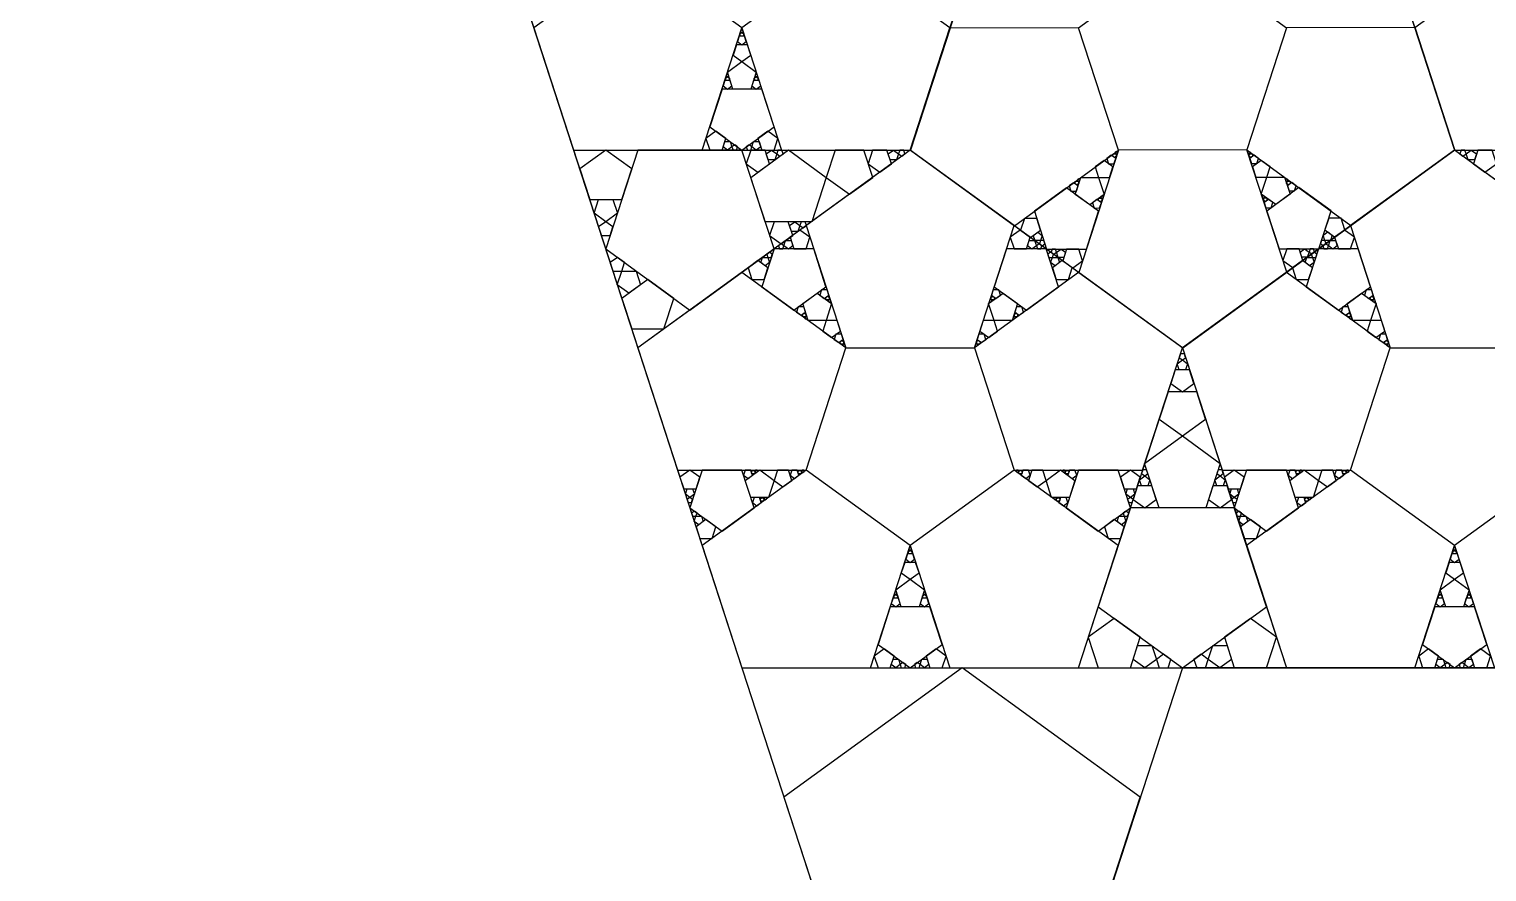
# Model space of a CAD drawing. Header units: inches. Extents: x -578 to 126, y -85 to 118.
# Drawn here: x -378.33 to -349.95, y -20.01 to -3.6 of the extents above; entities that cross this region are included whole.
import ezdxf

# ---------------------------------------------------------------- set-up
doc = ezdxf.new("R2010")
doc.units = ezdxf.units.IN
doc.header["$MEASUREMENT"] = 0
doc.layers.add('drawing', color=7, linetype='Continuous')

msp = doc.modelspace()

# ---------------------------------------------------------------- linework, layer by layer
for points in [[(-352.601, 0.275), (-350.577, -5.956), (-355.877, -9.806), (-361.177, -5.956), (-359.152, 0.275)], [(-355.875, -2.104), (-353.849, -3.572), (-354.62, -5.953), (-357.122, -5.956), (-357.898, -3.577)], [(-359.926, -9.806), (-359.152, -12.186), (-361.177, -13.657), (-363.201, -12.186), (-362.428, -9.806)], [(-351.828, -9.806), (-349.325, -9.806), (-348.552, -12.186), (-350.577, -13.657), (-352.601, -12.186)]]:
    msp.add_lwpolyline(points, close=True)
at = {"layer": 'drawing'}
for points in [[(-283.222, 95.766), (-378.328, 26.668), (-342.001, -85.135), (-224.444, -85.135), (-188.117, 26.668)], [(-305.674, 26.668), (-342.001, 53.061), (-378.328, 26.668), (-364.452, -16.037), (-319.55, -16.037)], [(-305.674, 26.668), (-342.001, 53.061), (-378.328, 26.668), (-364.452, -16.037), (-319.549, -16.037)], [(-355.877, 10.356), (-369.752, 0.275), (-364.452, -16.037), (-347.301, -16.037), (-342.001, 0.275)], [(-355.877, 10.356), (-369.752, 0.275), (-364.452, -16.037), (-347.301, -16.037), (-342.001, 0.275)], [(-359.152, 0.275), (-364.452, 4.126), (-369.752, 0.275), (-367.728, -5.956), (-361.177, -5.956)], [(-359.152, 0.275), (-364.452, 4.126), (-369.752, 0.275), (-367.728, -5.956), (-361.177, -5.956)], [(-350.577, -5.956), (-344.025, -5.956), (-342.001, 0.275), (-347.301, 4.126), (-352.601, 0.275)], [(-350.577, -5.956), (-344.025, -5.956), (-342.001, 0.275), (-347.301, 4.126), (-352.601, 0.275)], [(-359.153, 0.273), (-361.171, -5.96), (-355.867, -9.805), (-350.571, -5.949), (-352.602, 0.28)], [(-366.477, -2.105), (-368.501, -3.576), (-367.728, -5.956), (-365.226, -5.956), (-364.452, -3.576)], [(-364.452, -3.576), (-363.679, -5.956), (-361.177, -5.956), (-360.404, -3.576), (-362.428, -2.105)], [(-349.325, -2.105), (-351.35, -3.576), (-350.577, -5.956), (-348.074, -5.956), (-347.301, -3.576)], [(-364.491, -3.694), (-364.452, -3.666), (-364.414, -3.694), (-364.428, -3.74), (-364.476, -3.74)], [(-364.476, -3.649), (-364.452, -3.666), (-364.429, -3.649), (-364.438, -3.621), (-364.467, -3.621)], [(-357.898, -3.577), (-360.4, -3.579), (-361.171, -5.96), (-359.145, -7.429), (-357.122, -5.956)], [(-354.62, -5.953), (-352.594, -7.422), (-350.571, -5.949), (-351.346, -3.57), (-353.849, -3.572)], [(-364.625, -4.106), (-364.452, -4.231), (-364.28, -4.106), (-364.346, -3.904), (-364.559, -3.904)], [(-364.539, -3.841), (-364.452, -3.904), (-364.366, -3.841), (-364.399, -3.74), (-364.506, -3.74)], [(-364.733, -4.436), (-364.452, -4.231), (-364.171, -4.436), (-364.279, -4.766), (-364.626, -4.766)], [(-364.771, -4.556), (-364.733, -4.528), (-364.694, -4.556), (-364.709, -4.602), (-364.756, -4.602)], [(-364.756, -4.511), (-364.733, -4.528), (-364.709, -4.511), (-364.718, -4.483), (-364.747, -4.483)], [(-364.211, -4.556), (-364.172, -4.528), (-364.134, -4.556), (-364.148, -4.602), (-364.196, -4.602)], [(-364.196, -4.511), (-364.172, -4.528), (-364.149, -4.511), (-364.158, -4.483), (-364.187, -4.483)], [(-365.078, -5.501), (-364.452, -5.956), (-363.827, -5.501), (-364.066, -4.766), (-364.839, -4.766)], [(-365.078, -5.501), (-364.452, -5.956), (-363.827, -5.501), (-364.066, -4.766), (-364.839, -4.766)], [(-364.819, -4.703), (-364.733, -4.766), (-364.646, -4.703), (-364.679, -4.602), (-364.786, -4.602)], [(-364.258, -4.703), (-364.172, -4.766), (-364.086, -4.703), (-364.119, -4.602), (-364.226, -4.602)], [(-364.959, -5.588), (-365.152, -5.728), (-365.078, -5.956), (-364.839, -5.956), (-364.765, -5.728)], [(-363.827, -5.956), (-363.753, -5.728), (-363.946, -5.588), (-364.14, -5.728), (-364.066, -5.956)], [(-366.596, -6.323), (-367.102, -5.956), (-367.609, -6.323), (-367.415, -6.918), (-366.79, -6.918)], [(-366.477, -5.956), (-367.102, -7.881), (-365.465, -9.071), (-363.827, -7.881), (-364.452, -5.956)], [(-366.477, -5.956), (-367.102, -7.881), (-365.465, -9.071), (-363.827, -7.881), (-364.452, -5.956)], [(-361.177, -5.956), (-366.477, -9.806), (-364.452, -16.037), (-357.901, -16.037), (-355.877, -9.806)], [(-361.177, -5.956), (-366.477, -9.806), (-364.452, -16.037), (-357.901, -16.037), (-355.877, -9.806)], [(-364.678, -5.791), (-364.645, -5.893), (-364.732, -5.956), (-364.819, -5.893), (-364.786, -5.791)], [(-364.592, -5.854), (-364.645, -5.893), (-364.625, -5.956), (-364.559, -5.956), (-364.539, -5.893)], [(-364.28, -5.956), (-364.26, -5.893), (-364.313, -5.854), (-364.366, -5.893), (-364.346, -5.956)], [(-364.28, -5.956), (-364.366, -6.221), (-364.141, -6.385), (-363.915, -6.221), (-364.001, -5.956)], [(-363.545, -5.952), (-362.809, -6.486), (-363.09, -7.351), (-363.999, -7.351), (-364.28, -6.486)], [(-364.173, -5.956), (-364.26, -5.893), (-364.227, -5.791), (-364.119, -5.791), (-364.086, -5.893)], [(-363.876, -5.955), (-363.775, -6.029), (-363.814, -6.148), (-363.939, -6.148), (-363.978, -6.029)], [(-363.751, -5.956), (-363.775, -6.029), (-363.713, -6.074), (-363.651, -6.029), (-363.674, -5.956)], [(-359.926, -9.806), (-359.152, -7.427), (-361.177, -5.956), (-363.201, -7.427), (-362.428, -9.806)], [(-362.637, -5.956), (-362.809, -6.486), (-362.358, -6.814), (-361.906, -6.486), (-362.079, -5.956)], [(-361.907, -5.956), (-361.993, -6.221), (-361.767, -6.385), (-361.542, -6.221), (-361.628, -5.956)], [(-361.503, -5.955), (-361.402, -6.029), (-361.44, -6.148), (-361.565, -6.148), (-361.604, -6.029)], [(-361.378, -5.956), (-361.402, -6.029), (-361.339, -6.074), (-361.277, -6.029), (-361.301, -5.956)], [(-357.122, -5.956), (-357.893, -8.336), (-355.867, -9.805), (-353.844, -8.332), (-354.62, -5.953)], [(-355.877, -9.806), (-353.852, -16.037), (-347.301, -16.037), (-345.277, -9.806), (-350.577, -5.956)], [(-355.877, -9.806), (-353.852, -16.037), (-347.301, -16.037), (-345.277, -9.806), (-350.577, -5.956)], [(-349.325, -9.806), (-348.552, -7.427), (-350.577, -5.956), (-352.601, -7.427), (-351.828, -9.806)], [(-350.414, -6.074), (-350.352, -6.029), (-350.376, -5.956), (-350.452, -5.956), (-350.476, -6.029)], [(-350.313, -6.148), (-350.352, -6.029), (-350.251, -5.955), (-350.149, -6.029), (-350.188, -6.148)], [(-349.986, -6.385), (-349.761, -6.221), (-349.847, -5.956), (-350.126, -5.956), (-350.212, -6.221)], [(-357.573, -6.284), (-357.507, -6.487), (-357.294, -6.486), (-357.228, -6.284), (-357.4, -6.159)], [(-357.347, -6.12), (-357.314, -6.221), (-357.208, -6.221), (-357.175, -6.12), (-357.261, -6.057)], [(-357.223, -6.029), (-357.175, -6.029), (-357.16, -6.074), (-357.199, -6.102), (-357.237, -6.074)], [(-357.184, -6.001), (-357.175, -6.029), (-357.146, -6.029), (-357.137, -6.001), (-357.16, -5.984)], [(-354.596, -6.026), (-354.566, -6.026), (-354.557, -5.998), (-354.581, -5.981), (-354.605, -5.998)], [(-354.581, -6.072), (-354.566, -6.026), (-354.519, -6.026), (-354.504, -6.071), (-354.542, -6.1)], [(-354.533, -6.218), (-354.427, -6.218), (-354.394, -6.117), (-354.48, -6.054), (-354.566, -6.117)], [(-354.447, -6.483), (-354.234, -6.483), (-354.168, -6.28), (-354.341, -6.155), (-354.513, -6.281)], [(-357.854, -6.487), (-357.507, -6.487), (-357.399, -6.817), (-357.68, -7.021), (-357.961, -6.817)], [(-357.917, -6.535), (-357.908, -6.562), (-357.878, -6.562), (-357.869, -6.535), (-357.893, -6.517)], [(-354.341, -6.813), (-354.234, -6.483), (-353.886, -6.483), (-353.779, -6.813), (-354.059, -7.017)], [(-353.862, -6.558), (-353.832, -6.558), (-353.823, -6.53), (-353.847, -6.513), (-353.871, -6.53)], [(-358.758, -7.147), (-358.519, -7.883), (-357.745, -7.882), (-357.507, -7.146), (-358.133, -6.692)], [(-358.758, -7.147), (-358.519, -7.883), (-357.745, -7.882), (-357.507, -7.146), (-358.133, -6.692)], [(-358.08, -6.654), (-358.047, -6.755), (-357.941, -6.755), (-357.908, -6.653), (-357.994, -6.591)], [(-357.956, -6.563), (-357.908, -6.562), (-357.893, -6.608), (-357.932, -6.636), (-357.97, -6.608)], [(-353.992, -7.878), (-353.219, -7.877), (-352.98, -7.141), (-353.607, -6.687), (-354.232, -7.143)], [(-353.992, -7.878), (-353.219, -7.877), (-352.98, -7.141), (-353.607, -6.687), (-354.232, -7.143)], [(-353.847, -6.604), (-353.832, -6.558), (-353.785, -6.558), (-353.77, -6.604), (-353.808, -6.632)], [(-353.799, -6.75), (-353.693, -6.75), (-353.66, -6.649), (-353.746, -6.586), (-353.832, -6.649)], [(-366.875, -7.186), (-367.102, -7.351), (-367.33, -7.186), (-367.243, -6.918), (-366.962, -6.918)], [(-357.627, -6.982), (-357.594, -7.084), (-357.487, -7.083), (-357.454, -6.982), (-357.54, -6.92)], [(-357.502, -6.891), (-357.454, -6.891), (-357.439, -6.937), (-357.478, -6.965), (-357.517, -6.937)], [(-357.463, -6.863), (-357.454, -6.891), (-357.425, -6.891), (-357.416, -6.863), (-357.439, -6.846)], [(-354.315, -6.888), (-354.285, -6.888), (-354.276, -6.86), (-354.3, -6.843), (-354.324, -6.86)], [(-354.3, -6.933), (-354.285, -6.888), (-354.238, -6.888), (-354.223, -6.933), (-354.261, -6.961)], [(-354.252, -7.08), (-354.146, -7.08), (-354.113, -6.979), (-354.199, -6.916), (-354.285, -6.979)], [(-366.963, -7.452), (-367.102, -7.351), (-367.242, -7.452), (-367.189, -7.616), (-367.016, -7.616)], [(-363.827, -7.351), (-363.913, -7.616), (-363.687, -7.78), (-363.462, -7.616), (-363.548, -7.351)], [(-363.423, -7.35), (-363.322, -7.424), (-363.36, -7.543), (-363.486, -7.543), (-363.524, -7.424)], [(-363.298, -7.351), (-363.322, -7.424), (-363.26, -7.469), (-363.197, -7.424), (-363.221, -7.351)], [(-358.713, -7.288), (-358.952, -7.288), (-359.025, -7.515), (-358.832, -7.656), (-358.639, -7.515)], [(-352.713, -7.509), (-352.787, -7.282), (-353.026, -7.282), (-353.1, -7.509), (-352.906, -7.649)], [(-363.201, -7.881), (-363.127, -7.654), (-363.321, -7.513), (-363.514, -7.654), (-363.44, -7.881)], [(-359.033, -7.513), (-359.226, -7.654), (-359.152, -7.881), (-358.913, -7.881), (-358.84, -7.654)], [(-358.605, -7.617), (-358.638, -7.719), (-358.745, -7.719), (-358.779, -7.617), (-358.692, -7.554)], [(-352.992, -7.713), (-353.1, -7.713), (-353.133, -7.611), (-353.046, -7.548), (-352.959, -7.611)], [(-352.601, -7.881), (-352.527, -7.654), (-352.721, -7.513), (-352.914, -7.654), (-352.84, -7.881)], [(-363.054, -7.881), (-363.827, -7.881), (-364.066, -8.617), (-363.44, -9.071), (-362.815, -8.617)], [(-363.966, -7.982), (-363.946, -8.045), (-363.88, -8.045), (-363.86, -7.982), (-363.913, -7.944)], [(-363.655, -7.881), (-363.634, -7.819), (-363.687, -7.78), (-363.741, -7.819), (-363.72, -7.881)], [(-363.547, -7.882), (-363.634, -7.819), (-363.601, -7.716), (-363.494, -7.716), (-363.461, -7.819)], [(-358.288, -8.617), (-358.527, -7.881), (-359.3, -7.881), (-359.539, -8.617), (-358.913, -9.071)], [(-358.288, -8.617), (-358.527, -7.881), (-359.3, -7.881), (-359.539, -8.617), (-358.913, -9.071)], [(-358.753, -7.716), (-358.719, -7.819), (-358.806, -7.882), (-358.893, -7.819), (-358.86, -7.716)], [(-358.666, -7.78), (-358.719, -7.819), (-358.699, -7.881), (-358.633, -7.881), (-358.613, -7.819)], [(-358.572, -7.719), (-358.638, -7.719), (-358.658, -7.781), (-358.605, -7.82), (-358.552, -7.781)], [(-358.474, -8.045), (-358.408, -8.045), (-358.387, -7.982), (-358.441, -7.944), (-358.494, -7.982)], [(-358.379, -7.984), (-358.326, -7.945), (-358.346, -7.882), (-358.412, -7.882), (-358.433, -7.945)], [(-358.293, -8.047), (-358.326, -7.945), (-358.239, -7.882), (-358.152, -7.945), (-358.185, -8.047)], [(-358.012, -8.25), (-357.819, -8.109), (-357.893, -7.882), (-358.132, -7.882), (-358.206, -8.11)], [(-353.844, -7.878), (-353.918, -8.105), (-353.724, -8.245), (-353.531, -8.105), (-353.605, -7.877)], [(-353.498, -7.877), (-353.411, -7.94), (-353.444, -8.042), (-353.552, -8.042), (-353.585, -7.94)], [(-352.453, -7.881), (-353.227, -7.881), (-353.466, -8.617), (-352.84, -9.071), (-352.214, -8.617)], [(-352.453, -7.881), (-353.227, -7.881), (-353.466, -8.617), (-352.84, -9.071), (-352.214, -8.617)], [(-353.391, -7.877), (-353.411, -7.94), (-353.358, -7.978), (-353.305, -7.94), (-353.325, -7.877)], [(-353.366, -7.982), (-353.346, -8.045), (-353.28, -8.045), (-353.26, -7.982), (-353.313, -7.944)], [(-353.079, -7.776), (-353.1, -7.713), (-353.166, -7.713), (-353.186, -7.776), (-353.133, -7.814)], [(-353.054, -7.881), (-353.034, -7.819), (-353.087, -7.78), (-353.141, -7.819), (-353.12, -7.881)], [(-352.947, -7.882), (-353.034, -7.819), (-353.001, -7.716), (-352.894, -7.716), (-352.86, -7.819)], [(-366.963, -8.31), (-366.791, -8.31), (-366.737, -8.146), (-366.877, -8.045), (-367.016, -8.146)], [(-364.333, -8.249), (-364.259, -8.476), (-364.02, -8.476), (-363.946, -8.249), (-364.14, -8.108)], [(-364.053, -8.045), (-363.946, -8.045), (-363.913, -8.147), (-364, -8.21), (-364.086, -8.147)], [(-358.441, -8.147), (-358.408, -8.045), (-358.3, -8.045), (-358.267, -8.147), (-358.354, -8.21)], [(-358.333, -8.476), (-358.094, -8.476), (-358.021, -8.249), (-358.214, -8.108), (-358.407, -8.249)], [(-353.733, -8.249), (-353.659, -8.476), (-353.42, -8.476), (-353.346, -8.249), (-353.539, -8.108)], [(-353.453, -8.045), (-353.346, -8.045), (-353.313, -8.147), (-353.399, -8.21), (-353.486, -8.147)], [(-366.878, -8.577), (-366.791, -8.31), (-366.51, -8.31), (-366.423, -8.577), (-366.65, -8.743)], [(-366.596, -9.439), (-365.971, -9.439), (-365.777, -8.844), (-366.284, -8.476), (-366.79, -8.844)], [(-362.428, -9.806), (-364.452, -8.336), (-366.477, -9.806), (-365.704, -12.186), (-363.201, -12.186)], [(-359.152, -12.186), (-356.65, -12.186), (-355.877, -9.806), (-357.901, -8.336), (-359.926, -9.806)], [(-351.828, -9.806), (-353.852, -8.336), (-355.877, -9.806), (-355.103, -12.186), (-352.601, -12.186)], [(-362.706, -8.946), (-362.813, -9.276), (-363.161, -9.276), (-363.268, -8.946), (-362.987, -8.742)], [(-362.794, -8.679), (-362.901, -8.679), (-362.934, -8.78), (-362.848, -8.843), (-362.761, -8.78)], [(-359.193, -9.276), (-359.54, -9.276), (-359.648, -8.946), (-359.367, -8.742), (-359.086, -8.946)], [(-359.42, -8.78), (-359.453, -8.679), (-359.559, -8.679), (-359.592, -8.78), (-359.506, -8.843)], [(-352.106, -8.946), (-352.213, -9.276), (-352.56, -9.276), (-352.668, -8.946), (-352.387, -8.742)], [(-352.194, -8.679), (-352.301, -8.679), (-352.334, -8.78), (-352.247, -8.843), (-352.161, -8.78)], [(-363.248, -9.008), (-363.354, -9.008), (-363.387, -9.11), (-363.301, -9.172), (-363.215, -9.11)], [(-362.746, -8.826), (-362.761, -8.871), (-362.809, -8.871), (-362.824, -8.826), (-362.785, -8.798)], [(-362.732, -8.871), (-362.761, -8.871), (-362.77, -8.899), (-362.746, -8.916), (-362.723, -8.899)], [(-359.583, -8.899), (-359.592, -8.871), (-359.622, -8.871), (-359.631, -8.899), (-359.607, -8.916)], [(-359.545, -8.871), (-359.592, -8.871), (-359.607, -8.826), (-359.568, -8.798), (-359.53, -8.826)], [(-358.967, -9.11), (-359, -9.008), (-359.106, -9.008), (-359.139, -9.11), (-359.053, -9.172)], [(-352.647, -9.008), (-352.754, -9.008), (-352.787, -9.11), (-352.701, -9.172), (-352.614, -9.11)], [(-352.146, -8.826), (-352.161, -8.871), (-352.209, -8.871), (-352.224, -8.826), (-352.185, -8.798)], [(-352.132, -8.871), (-352.161, -8.871), (-352.17, -8.899), (-352.146, -8.916), (-352.123, -8.899)], [(-363.2, -9.155), (-363.214, -9.201), (-363.262, -9.201), (-363.277, -9.155), (-363.238, -9.127)], [(-363.185, -9.201), (-363.214, -9.201), (-363.224, -9.228), (-363.2, -9.246), (-363.176, -9.228)], [(-362.6, -9.276), (-362.813, -9.276), (-362.879, -9.479), (-362.707, -9.604), (-362.534, -9.479)], [(-359.474, -9.479), (-359.54, -9.276), (-359.753, -9.276), (-359.819, -9.479), (-359.647, -9.604)], [(-359.13, -9.228), (-359.139, -9.201), (-359.168, -9.201), (-359.178, -9.228), (-359.154, -9.246)], [(-359.091, -9.201), (-359.139, -9.201), (-359.154, -9.155), (-359.115, -9.127), (-359.077, -9.155)], [(-352.6, -9.155), (-352.614, -9.201), (-352.662, -9.201), (-352.677, -9.155), (-352.638, -9.127)], [(-352.585, -9.201), (-352.614, -9.201), (-352.623, -9.228), (-352.6, -9.246), (-352.576, -9.228)], [(-352, -9.276), (-352.213, -9.276), (-352.279, -9.479), (-352.107, -9.604), (-351.934, -9.479)], [(-362.514, -9.541), (-362.621, -9.541), (-362.653, -9.643), (-362.567, -9.705), (-362.481, -9.643)], [(-359.7, -9.643), (-359.733, -9.541), (-359.839, -9.541), (-359.872, -9.643), (-359.786, -9.705)], [(-351.914, -9.541), (-352.02, -9.541), (-352.053, -9.643), (-351.967, -9.705), (-351.881, -9.643)], [(-362.466, -9.688), (-362.481, -9.733), (-362.529, -9.733), (-362.544, -9.688), (-362.505, -9.66)], [(-362.452, -9.733), (-362.481, -9.733), (-362.49, -9.761), (-362.466, -9.779), (-362.443, -9.761)], [(-359.863, -9.761), (-359.873, -9.733), (-359.902, -9.733), (-359.911, -9.761), (-359.887, -9.779)], [(-359.825, -9.733), (-359.873, -9.733), (-359.887, -9.688), (-359.849, -9.66), (-359.81, -9.688)], [(-355.939, -9.998), (-355.877, -10.043), (-355.815, -9.998), (-355.838, -9.925), (-355.915, -9.925)], [(-351.866, -9.688), (-351.881, -9.733), (-351.929, -9.733), (-351.943, -9.688), (-351.905, -9.66)], [(-351.852, -9.733), (-351.881, -9.733), (-351.89, -9.761), (-351.866, -9.779), (-351.842, -9.761)], [(-355.978, -10.116), (-355.877, -10.043), (-355.775, -10.116), (-355.814, -10.235), (-355.939, -10.235)], [(-356.102, -10.501), (-355.877, -10.664), (-355.651, -10.501), (-355.737, -10.235), (-356.016, -10.235)], [(-356.328, -11.195), (-355.877, -11.523), (-355.425, -11.195), (-355.598, -10.664), (-356.156, -10.664)], [(-356.612, -12.057), (-355.877, -11.523), (-355.141, -12.057), (-355.422, -12.922), (-356.331, -12.922)], [(-365.271, -12.327), (-365.465, -12.186), (-365.658, -12.327), (-365.584, -12.554), (-365.345, -12.554)], [(-365.226, -12.186), (-365.465, -12.922), (-364.839, -13.376), (-364.213, -12.922), (-364.452, -12.186)], [(-365.226, -12.186), (-365.465, -12.922), (-364.839, -13.376), (-364.213, -12.922), (-364.452, -12.186)], [(-363.201, -12.186), (-365.226, -13.657), (-364.452, -16.037), (-361.95, -16.037), (-361.177, -13.657)], [(-364.387, -12.186), (-364.419, -12.288), (-364.333, -12.35), (-364.247, -12.288), (-364.28, -12.186)], [(-364.106, -12.185), (-363.825, -12.389), (-363.932, -12.719), (-364.279, -12.719), (-364.387, -12.389)], [(-364.232, -12.186), (-364.194, -12.214), (-364.208, -12.26), (-364.256, -12.26), (-364.271, -12.214)], [(-364.185, -12.186), (-364.194, -12.214), (-364.17, -12.232), (-364.146, -12.214), (-364.155, -12.186)], [(-363.759, -12.186), (-363.825, -12.389), (-363.652, -12.514), (-363.48, -12.389), (-363.546, -12.186)], [(-363.48, -12.186), (-363.513, -12.288), (-363.427, -12.35), (-363.341, -12.288), (-363.374, -12.186)], [(-363.326, -12.186), (-363.287, -12.214), (-363.302, -12.26), (-363.35, -12.26), (-363.364, -12.214)], [(-363.278, -12.186), (-363.287, -12.214), (-363.263, -12.232), (-363.24, -12.214), (-363.249, -12.186)], [(-361.177, -13.657), (-360.404, -16.037), (-357.901, -16.037), (-357.128, -13.657), (-359.152, -12.186)], [(-359.09, -12.231), (-359.066, -12.214), (-359.076, -12.186), (-359.105, -12.186), (-359.114, -12.214)], [(-359.052, -12.26), (-359.066, -12.214), (-359.028, -12.186), (-358.989, -12.214), (-359.004, -12.26)], [(-358.927, -12.35), (-358.841, -12.288), (-358.874, -12.186), (-358.98, -12.186), (-359.013, -12.288)], [(-358.701, -12.514), (-358.529, -12.389), (-358.595, -12.186), (-358.808, -12.186), (-358.874, -12.389)], [(-358.422, -12.719), (-358.529, -12.389), (-358.248, -12.185), (-357.967, -12.389), (-358.074, -12.719)], [(-358.184, -12.232), (-358.16, -12.214), (-358.169, -12.186), (-358.198, -12.186), (-358.207, -12.214)], [(-358.145, -12.26), (-358.16, -12.214), (-358.121, -12.186), (-358.083, -12.214), (-358.097, -12.26)], [(-357.515, -13.376), (-356.889, -12.922), (-357.128, -12.186), (-357.901, -12.186), (-358.14, -12.922)], [(-357.515, -13.376), (-356.889, -12.922), (-357.128, -12.186), (-357.901, -12.186), (-358.14, -12.922)], [(-358.02, -12.35), (-357.934, -12.288), (-357.967, -12.186), (-358.073, -12.186), (-358.106, -12.288)], [(-356.696, -12.327), (-356.889, -12.186), (-357.082, -12.327), (-357.008, -12.554), (-356.769, -12.554)], [(-356.672, -12.255), (-356.61, -12.3), (-356.548, -12.255), (-356.572, -12.182), (-356.649, -12.182)], [(-355.205, -12.255), (-355.143, -12.3), (-355.081, -12.255), (-355.105, -12.182), (-355.182, -12.182)], [(-354.671, -12.327), (-354.865, -12.186), (-355.058, -12.327), (-354.984, -12.554), (-354.745, -12.554)], [(-354.626, -12.186), (-354.865, -12.922), (-354.239, -13.376), (-353.613, -12.922), (-353.852, -12.186)], [(-352.601, -12.186), (-354.626, -13.657), (-353.852, -16.037), (-351.35, -16.037), (-350.577, -13.657)], [(-353.786, -12.186), (-353.819, -12.288), (-353.733, -12.35), (-353.647, -12.288), (-353.68, -12.186)], [(-353.506, -12.185), (-353.225, -12.389), (-353.332, -12.719), (-353.679, -12.719), (-353.786, -12.389)], [(-353.632, -12.186), (-353.593, -12.214), (-353.608, -12.26), (-353.656, -12.26), (-353.671, -12.214)], [(-353.584, -12.186), (-353.593, -12.214), (-353.57, -12.232), (-353.546, -12.214), (-353.555, -12.186)], [(-353.159, -12.186), (-353.225, -12.389), (-353.052, -12.514), (-352.88, -12.389), (-352.946, -12.186)], [(-352.88, -12.186), (-352.913, -12.288), (-352.827, -12.35), (-352.74, -12.288), (-352.773, -12.186)], [(-352.726, -12.186), (-352.687, -12.214), (-352.702, -12.26), (-352.75, -12.26), (-352.764, -12.214)], [(-352.678, -12.186), (-352.687, -12.214), (-352.663, -12.232), (-352.639, -12.214), (-352.649, -12.186)], [(-350.577, -13.657), (-349.803, -16.037), (-347.301, -16.037), (-346.528, -13.657), (-348.552, -12.186)], [(-356.711, -12.374), (-356.61, -12.3), (-356.509, -12.374), (-356.548, -12.493), (-356.673, -12.493)], [(-355.245, -12.374), (-355.143, -12.3), (-355.042, -12.374), (-355.081, -12.493), (-355.206, -12.493)], [(-365.378, -12.656), (-365.465, -12.719), (-365.551, -12.656), (-365.518, -12.554), (-365.411, -12.554)], [(-365.411, -12.758), (-365.465, -12.719), (-365.518, -12.758), (-365.498, -12.821), (-365.432, -12.821)], [(-364.213, -12.719), (-364.246, -12.82), (-364.16, -12.883), (-364.074, -12.82), (-364.107, -12.719)], [(-364.059, -12.719), (-364.021, -12.747), (-364.035, -12.793), (-364.083, -12.793), (-364.098, -12.747)], [(-364.011, -12.719), (-364.021, -12.747), (-363.997, -12.764), (-363.973, -12.747), (-363.982, -12.719)], [(-358.357, -12.764), (-358.333, -12.747), (-358.342, -12.719), (-358.371, -12.719), (-358.381, -12.747)], [(-358.318, -12.793), (-358.333, -12.747), (-358.294, -12.719), (-358.256, -12.747), (-358.27, -12.793)], [(-358.193, -12.883), (-358.107, -12.82), (-358.14, -12.719), (-358.247, -12.719), (-358.28, -12.82)], [(-356.802, -12.656), (-356.889, -12.719), (-356.976, -12.656), (-356.943, -12.554), (-356.835, -12.554)], [(-356.836, -12.758), (-356.889, -12.719), (-356.942, -12.758), (-356.922, -12.821), (-356.856, -12.821)], [(-356.836, -12.758), (-356.61, -12.922), (-356.385, -12.758), (-356.471, -12.493), (-356.75, -12.493)], [(-355.369, -12.758), (-355.143, -12.922), (-354.918, -12.758), (-355.004, -12.493), (-355.283, -12.493)], [(-354.778, -12.656), (-354.865, -12.719), (-354.951, -12.656), (-354.918, -12.554), (-354.811, -12.554)], [(-354.811, -12.758), (-354.865, -12.719), (-354.918, -12.758), (-354.897, -12.821), (-354.832, -12.821)], [(-353.613, -12.719), (-353.646, -12.82), (-353.56, -12.883), (-353.474, -12.82), (-353.507, -12.719)], [(-353.459, -12.719), (-353.42, -12.747), (-353.435, -12.793), (-353.483, -12.793), (-353.498, -12.747)], [(-353.411, -12.719), (-353.42, -12.747), (-353.397, -12.764), (-353.373, -12.747), (-353.382, -12.719)], [(-365.411, -13.086), (-365.346, -13.086), (-365.325, -13.023), (-365.378, -12.984), (-365.432, -13.023)], [(-357.515, -14.847), (-355.877, -16.037), (-354.239, -14.847), (-354.865, -12.922), (-356.889, -12.922)], [(-357.515, -14.847), (-355.877, -16.037), (-354.239, -14.847), (-354.865, -12.922), (-356.889, -12.922)], [(-357.028, -13.023), (-357.008, -13.086), (-356.942, -13.086), (-356.922, -13.023), (-356.975, -12.984)], [(-354.811, -13.086), (-354.745, -13.086), (-354.725, -13.023), (-354.778, -12.984), (-354.832, -13.023)], [(-365.379, -13.188), (-365.346, -13.086), (-365.238, -13.086), (-365.205, -13.188), (-365.292, -13.251)], [(-365.271, -13.517), (-365.032, -13.517), (-364.959, -13.289), (-365.152, -13.149), (-365.345, -13.289)], [(-357.395, -13.289), (-357.321, -13.517), (-357.082, -13.517), (-357.008, -13.289), (-357.202, -13.149)], [(-357.115, -13.086), (-357.008, -13.086), (-356.975, -13.188), (-357.062, -13.251), (-357.148, -13.188)], [(-354.779, -13.188), (-354.745, -13.086), (-354.638, -13.086), (-354.605, -13.188), (-354.692, -13.251)], [(-354.671, -13.517), (-354.432, -13.517), (-354.358, -13.289), (-354.552, -13.149), (-354.745, -13.289)], [(-361.263, -13.922), (-361.177, -13.985), (-361.091, -13.922), (-361.124, -13.821), (-361.23, -13.821)], [(-361.215, -13.776), (-361.177, -13.747), (-361.138, -13.776), (-361.153, -13.821), (-361.201, -13.821)], [(-361.201, -13.73), (-361.177, -13.747), (-361.153, -13.73), (-361.162, -13.702), (-361.191, -13.702)], [(-350.663, -13.922), (-350.577, -13.985), (-350.491, -13.922), (-350.523, -13.821), (-350.63, -13.821)], [(-350.615, -13.776), (-350.577, -13.747), (-350.538, -13.776), (-350.553, -13.821), (-350.601, -13.821)], [(-350.6, -13.73), (-350.577, -13.747), (-350.553, -13.73), (-350.562, -13.702), (-350.591, -13.702)], [(-361.349, -14.188), (-361.177, -14.313), (-361.004, -14.188), (-361.07, -13.985), (-361.283, -13.985)], [(-350.749, -14.188), (-350.577, -14.313), (-350.404, -14.188), (-350.47, -13.985), (-350.683, -13.985)], [(-361.458, -14.517), (-361.177, -14.313), (-360.896, -14.517), (-361.003, -14.847), (-361.35, -14.847)], [(-350.858, -14.517), (-350.577, -14.313), (-350.296, -14.517), (-350.403, -14.847), (-350.75, -14.847)], [(-361.543, -14.785), (-361.457, -14.847), (-361.371, -14.785), (-361.404, -14.683), (-361.51, -14.683)], [(-361.496, -14.638), (-361.457, -14.61), (-361.418, -14.638), (-361.433, -14.683), (-361.481, -14.683)], [(-361.481, -14.592), (-361.457, -14.61), (-361.433, -14.592), (-361.442, -14.565), (-361.472, -14.565)], [(-360.983, -14.785), (-360.897, -14.847), (-360.81, -14.785), (-360.843, -14.683), (-360.95, -14.683)], [(-360.935, -14.638), (-360.897, -14.61), (-360.858, -14.638), (-360.873, -14.683), (-360.921, -14.683)], [(-360.92, -14.592), (-360.897, -14.61), (-360.873, -14.592), (-360.882, -14.565), (-360.911, -14.565)], [(-350.943, -14.785), (-350.857, -14.847), (-350.771, -14.785), (-350.804, -14.683), (-350.91, -14.683)], [(-350.895, -14.638), (-350.857, -14.61), (-350.818, -14.638), (-350.833, -14.683), (-350.881, -14.683)], [(-350.881, -14.592), (-350.857, -14.61), (-350.833, -14.592), (-350.842, -14.565), (-350.871, -14.565)], [(-350.383, -14.785), (-350.297, -14.847), (-350.21, -14.785), (-350.243, -14.683), (-350.35, -14.683)], [(-350.335, -14.638), (-350.297, -14.61), (-350.258, -14.638), (-350.273, -14.683), (-350.32, -14.683)], [(-350.32, -14.592), (-350.297, -14.61), (-350.273, -14.592), (-350.282, -14.565), (-350.311, -14.565)], [(-361.802, -15.583), (-361.177, -16.037), (-360.551, -15.583), (-360.79, -14.847), (-361.563, -14.847)], [(-361.802, -15.583), (-361.177, -16.037), (-360.551, -15.583), (-360.79, -14.847), (-361.563, -14.847)], [(-351.202, -15.583), (-350.577, -16.037), (-349.951, -15.583), (-350.19, -14.847), (-350.963, -14.847)], [(-351.202, -15.583), (-350.577, -16.037), (-349.951, -15.583), (-350.19, -14.847), (-350.963, -14.847)], [(-357.202, -15.074), (-357.708, -15.442), (-357.515, -16.037), (-356.889, -16.037), (-356.696, -15.442)], [(-354.239, -16.037), (-354.046, -15.442), (-354.552, -15.074), (-355.058, -15.442), (-354.865, -16.037)], [(-356.468, -15.606), (-356.381, -15.873), (-356.608, -16.038), (-356.836, -15.873), (-356.749, -15.606)], [(-355.145, -16.038), (-355.372, -15.873), (-355.285, -15.606), (-355.005, -15.606), (-354.918, -15.873)], [(-361.683, -15.669), (-361.876, -15.81), (-361.802, -16.037), (-361.563, -16.037), (-361.49, -15.81)], [(-361.403, -15.872), (-361.369, -15.974), (-361.456, -16.038), (-361.543, -15.974), (-361.51, -15.872)], [(-360.897, -16.038), (-360.984, -15.974), (-360.951, -15.872), (-360.844, -15.872), (-360.81, -15.974)], [(-360.551, -16.037), (-360.477, -15.81), (-360.671, -15.669), (-360.864, -15.81), (-360.79, -16.037)], [(-356.242, -15.772), (-356.381, -15.873), (-356.328, -16.037), (-356.155, -16.037), (-356.102, -15.873)], [(-355.426, -16.037), (-355.372, -15.873), (-355.512, -15.772), (-355.651, -15.873), (-355.598, -16.037)], [(-351.083, -15.669), (-351.276, -15.81), (-351.202, -16.037), (-350.963, -16.037), (-350.889, -15.81)], [(-350.802, -15.872), (-350.769, -15.974), (-350.856, -16.038), (-350.943, -15.974), (-350.91, -15.872)], [(-350.297, -16.038), (-350.384, -15.974), (-350.351, -15.872), (-350.244, -15.872), (-350.21, -15.974)], [(-349.951, -16.037), (-349.877, -15.81), (-350.071, -15.669), (-350.264, -15.81), (-350.19, -16.037)], [(-356.696, -18.557), (-360.165, -16.037), (-363.633, -18.557), (-362.308, -22.635), (-358.021, -22.635)], [(-361.316, -15.936), (-361.369, -15.974), (-361.349, -16.037), (-361.283, -16.037), (-361.263, -15.974)], [(-361.004, -16.037), (-360.984, -15.974), (-361.037, -15.936), (-361.091, -15.974), (-361.07, -16.037)], [(-355.877, -16.037), (-360.165, -29.234), (-348.939, -37.39), (-337.713, -29.234), (-342.001, -16.037)], [(-355.877, -16.037), (-360.165, -29.234), (-348.939, -37.39), (-337.713, -29.234), (-342.001, -16.037)], [(-350.716, -15.936), (-350.769, -15.974), (-350.749, -16.037), (-350.683, -16.037), (-350.663, -15.974)], [(-350.404, -16.037), (-350.384, -15.974), (-350.437, -15.936), (-350.491, -15.974), (-350.47, -16.037)]]:
    msp.add_lwpolyline(points, close=True, dxfattribs=at)

doc.saveas('drawing.dxf')
